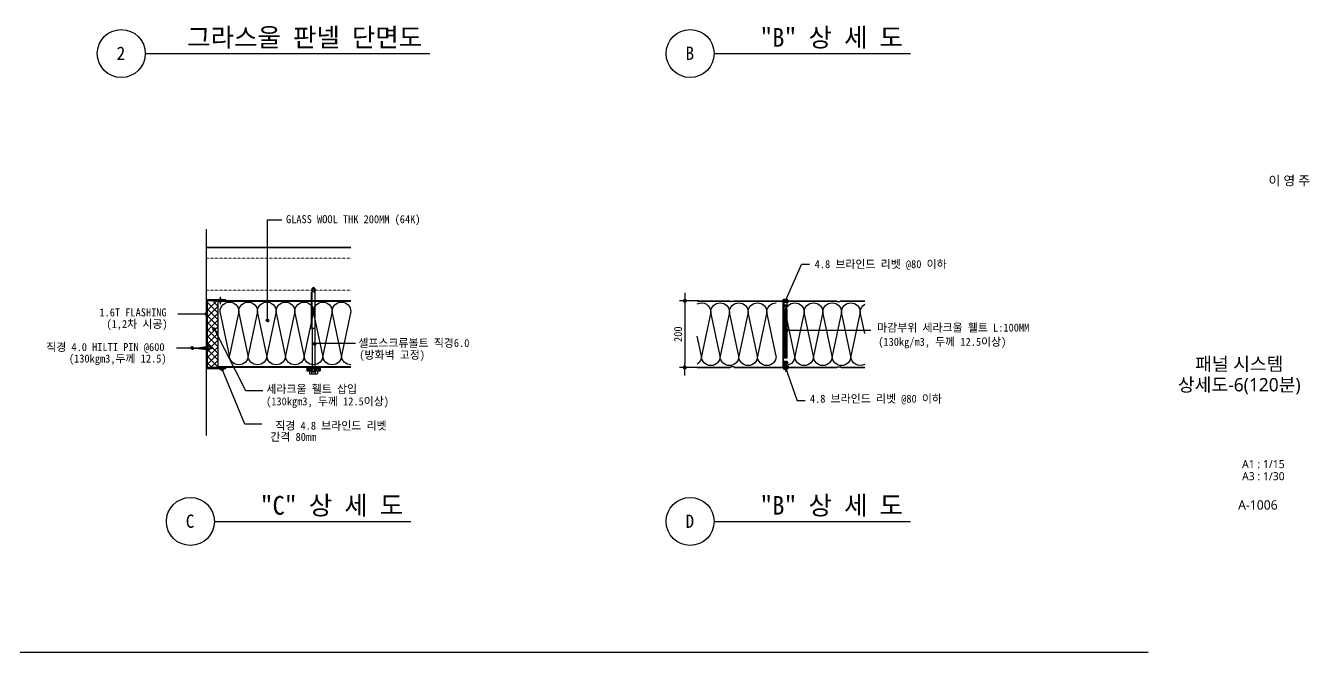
# Model space of a CAD drawing. Header units: millimetres. Extents: x 37538 to 66474, y -29175 to -20683.
# Drawn here: x 59255 to 66474, y -28995 to -25471 of the extents above; entities that cross this region are included whole.
import ezdxf
from ezdxf.enums import TextEntityAlignment as Align

# ---------------------------------------------------------------- set-up
doc = ezdxf.new("R2010")
doc.units = ezdxf.units.MM
doc.header["$MEASUREMENT"] = 0
doc.linetypes.add('CEN', pattern=[62, 60, -1, 0, -1])
doc.linetypes.add('HID', pattern=[2, 1.1, -0.9])
doc.layers.get('0').update_dxf_attribs({"linetype": 'CONTINUOUS'})
for name, color, linetype in [('4', 4, 'CONTINUOUS'), ('A-ELE-7', 7, 'CONTINUOUS'), ('A-INSUL', 8, 'CONTINUOUS'), ('A-잡철-1', 1, 'CONTINUOUS'), ('C', 1, 'CEN'), ('CEN', 1, 'CEN'), ('DIM', 7, 'CONTINUOUS'), ('F', 6, 'CONTINUOUS'), ('Part', 1, 'CONTINUOUS'), ('각재2', 8, 'CONTINUOUS'), ('걸레받이', 5, 'CONTINUOUS'), ('일람표BOX', 7, 'CONTINUOUS')]:
    doc.layers.add(name, color=color, linetype=linetype)
for name, color, linetype, lineweight in [('A-BORD-TEXT', 3, 'CONTINUOUS', 25), ('A-DIMS', 7, 'CONTINUOUS', 25), ('A-MKXS-LEAD', 7, 'CONTINUOUS', 25), ('A-MKXS-TEXT1', 3, 'CONTINUOUS', 25), ('A-XXXX-SYMB', 7, 'CONTINUOUS', 25), ('A-XXXX-TXT1', 3, 'CONTINUOUS', 25)]:
    doc.layers.add(name, color=color, linetype=linetype, lineweight=lineweight)
doc.styles.add('HY울릉도L', font='H2GTRE.TTF')
doc.styles.add('돋움체', font='')
doc.styles.add('맑은고딕', font='malgun.ttf')
doc.styles.get('돋움체').set_extended_font_data('DotumChe')
doc.dimstyles.new('CDIM', dxfattribs={"dimtxt": 3, "dimasz": 1.5, "dimexe": 2, "dimexo": 1, "dimgap": 1, "dimtad": 1, "dimdec": 0, "dimrnd": 0.5, "dimzin": 0, "dimdsep": 32, "dimlunit": 6, "dimtxsty": 'HY울릉도L', "dimblk1": '_CIDOT', "dimblk2": '_CIDOT', "dimsah": 1, "dimcen": 5.5, "dimclrd": 2, "dimclre": 2, "dimclrt": 7, "dimadec": 0, "dimazin": 0, "dimtfac": 1, "dimtdec": 0, "dimtix": 1, "dimtmove": 2, "dimatfit": 1, "dimldrblk": '_CIDOT', "dimfxl": 1, "dimtolj": 1, "dimtzin": 0, "dimlwd": -1, "dimarcsym": 0})

# ---------------------------------------------------------------- blocks, each defined once
blk = doc.blocks.new('br')
at = {"layer": 'CEN'}
blk.add_line((-36.4, 0), (30, 0), dxfattribs=at)
at = {"layer": 'F'}
for p, q in [((-15.5, 4), (-11.9, 7.5)), ((-15.5, 4), (-11.5, 0)), ((-15.5, -4), (-11.5, 0)), ((-11.9, 7.5), (-8.4, 4)), ((0, 4), (-8.4, 4)), ((0, 7.9), (0, -7.9)), ((-15.5, -4), (-11.9, -7.5)), ((-11.9, -7.5), (-8.4, -4)), ((0, -4), (-8.4, -4))]:
    blk.add_line(p, q, dxfattribs=at)
blk.add_arc((-2.2, 0), 8.2, 285.5627, 74.4373, dxfattribs=at)
blk = doc.blocks.new('_CIDOT')
at = {"color": 0, "linetype": 'ByBlock'}
blk.add_line((2, 0), (-1, 0), dxfattribs=at)
at = {"color": 0, "linetype": 'ByBlock', "const_width": 0.5}
blk.add_lwpolyline([(-0.25, 0, 1), (0.25, 0, 1)], format="xyb", close=True, dxfattribs=at)
blk = doc.blocks.new('*D39')
at = {"layer": 'A-DIMS', "lineweight": -2, "transparency": 16777216}
for p, q in [((63038.1, -27018.5), (62931.3, -27018.5)), ((63038.1, -27393.5), (62931.3, -27393.5))]:
    blk.add_line(p, q, dxfattribs=at)
at = {"layer": 'A-DIMS', "transparency": 16777216}
blk.add_line((62961.3, -27041), (62961.3, -27371), dxfattribs=at)
at = {"layer": 'A-DIMS', "transparency": 16777216, "xscale": 22.5, "yscale": 22.5, "zscale": 22.5}
for p, rotation in [((62961.3, -27018.5), 90), ((62961.3, -27393.5), 270)]:
    blk.add_blockref('_CIDOT', p, dxfattribs=dict(at, rotation=rotation))
at = {"layer": 'A-DIMS', "color": 3, "transparency": 16777216, "insert": (62923.8, -27206), "char_height": 45, "attachment_point": 5, "rotation": 90, "style": '돋움체'}
blk.add_mtext('\\A1;200', dxfattribs=at)
blk = doc.blocks.new('dfasadad')
at = {"color": 4}
for p, q in [((2761450.6, 1365321.7), (2761452.4, 1365324.7)), ((2761450.6, 1365321.7), (2761460.6, 1365321.7)), ((2761450.6, 1365313.7), (2761460.6, 1365313.7)), ((2761450.6, 1365313.7), (2761452.4, 1365310.7)), ((2761452.4, 1365324.7), (2761458.8, 1365324.7)), ((2761452.4, 1365310.7), (2761458.8, 1365310.7)), ((2761453.1, 1365324.7), (2761458.1, 1365324.7)), ((2761453.1, 1365321.7), (2761458.1, 1365321.7)), ((2761453.1, 1365313.7), (2761453.1, 1365321.7)), ((2761458.1, 1365313.7), (2761453.1, 1365313.7)), ((2761453.1, 1365313.7), (2761458.1, 1365313.7)), ((2761458.1, 1365310.7), (2761453.1, 1365310.7)), ((2761453.1, 1365310.7), (2761458.1, 1365310.7)), ((2761458.1, 1365321.7), (2761458.1, 1365313.7)), ((2761460.6, 1365321.7), (2761458.8, 1365324.7)), ((2761460.6, 1365313.7), (2761458.8, 1365310.7))]:
    blk.add_line(p, q, dxfattribs=at)
blk = doc.blocks.new('hilti11')
at = {"color": 2}
for p, q in [((2787254.1, 1365051.3), (2787241.1, 1365051.3)), ((2787241.1, 1365049.3), (2787241.1, 1365051.3)), ((2787241.1, 1365049.3), (2787254.1, 1365049.3)), ((2787247.6, 1365027.3), (2787244.7, 1365049.3)), ((2787247.6, 1365061), (2787247.6, 1365062.1)), ((2787247.6, 1365023.6), (2787247.6, 1365060.6)), ((2787247.6, 1365049.3), (2787247.6, 1365027.3)), ((2787247.6, 1365027.3), (2787250.6, 1365049.3)), ((2787254.1, 1365049.3), (2787254.1, 1365051.3)), ((2787247.6, 1365021.8), (2787247.6, 1365022.9))]:
    blk.add_line(p, q, dxfattribs=at)
blk.add_arc((2787247.6, 1365050.8), 4.53, 6.7329, 173.2671, dxfattribs=at)
blk = doc.blocks.new('DAFADF')
at = {"layer": 'C'}
for p, q in [((2824272, 1352151), (2824097, 1352151)), ((2824097, 1352109), (2824097, 1352151)), ((2824272, 1352109), (2824097, 1352109)), ((2824099, 1352109), (2824099, 1352151)), ((2824104, 1352109), (2824104, 1352151)), ((2824118, 1352109), (2824118, 1352151)), ((2824132, 1352151), (2824132, 1352188)), ((2824139, 1352109), (2824139, 1352151)), ((2824212, 1352193), (2824157, 1352193)), ((2824160, 1352151), (2824160, 1352188)), ((2824209, 1352151), (2824209, 1352188)), ((2824230, 1352109), (2824230, 1352151)), ((2824237, 1352151), (2824237, 1352188)), ((2824251, 1352109), (2824251, 1352151)), ((2824265, 1352109), (2824265, 1352151)), ((2824270, 1352109), (2824270, 1352151)), ((2824272, 1352109), (2824272, 1352151))]:
    blk.add_line(p, q, dxfattribs=at)
for centre, radius, start, end in [((2824158, 1352122), 71.3, 89.1156, 111.4609), ((2824146, 1352158), 32.8, 64.7955, 115.2045), ((2824185, 1352130), 63.2, 67.193, 112.807), ((2824223, 1352158), 32.8, 64.7955, 115.2045), ((2824211, 1352122), 71.3, 68.5391, 90.8844)]:
    blk.add_arc(centre, radius, start, end, dxfattribs=at)

msp = doc.modelspace()

# ---------------------------------------------------------------- hatches: boundary and pattern name
at = {"layer": 'A-MKXS-LEAD'}
h = msp.add_hatch(color=256, dxfattribs=at)
h.dxf.hatch_style = 1
h.paths.add_polyline_path([(60264.5, -27092.5, 1), (60278, -27092.5, 1)])
h = msp.add_hatch(color=256, dxfattribs=at)
h.dxf.hatch_style = 1
h.paths.add_polyline_path([(60607.7, -27128.6, 1), (60621.2, -27128.6, 1)])
h = msp.add_hatch(color=256, dxfattribs=at)
h.dxf.hatch_style = 1
h.paths.add_polyline_path([(60306.8, -27177.6, 1), (60320.3, -27177.6, 1)])
h = msp.add_hatch(color=256, dxfattribs=at)
h.dxf.hatch_style = 1
h.paths.add_polyline_path([(60183.9, -27281.1, 1), (60197.4, -27281.1, 1)])
h = msp.add_hatch(color=256, dxfattribs=at)
h.dxf.hatch_style = 1
h.paths.add_polyline_path([(60873.8, -27260.2, 1), (60887.3, -27260.2, 1)])
h = msp.add_hatch(color=256, dxfattribs=at)
h.dxf.hatch_style = 1
h.paths.add_polyline_path([(60352.8, -27402.8, 1), (60366.3, -27402.8, 1)])
at = {"layer": 'DIM'}
h = msp.add_hatch(dxfattribs=at)
h.set_pattern_fill('ANSI31', color=256, scale=1.5)
h.set_pattern_definition([(45, (-725815.406, -623408.5103), (-3.367596045, 3.367596045), [])])
h.paths.add_polyline_path([(63518.6, -27340.1), (63534.4, -27340.1), (63534.4, -27064.1), (63517.1, -27064.1)])

# ---------------------------------------------------------------- linework, layer by layer
at = {"color": 4}
for p, q in [((60271.2, -27776.3), (60271.2, -26614.9)), ((60862.5, -26972), (60865.5, -26969)), ((60862.5, -27174.8), (60862.5, -26972)), ((60873, -26942), (60865.5, -26949.5)), ((60865.5, -27174.8), (60865.5, -26949.5)), ((60866.6, -26961.5), (60865.5, -26949.5)), ((60875.3, -26969.5), (60866.6, -26961.5)), ((60873, -26942), (60880.5, -26949.5)), ((60873, -26953.3), (60873, -26942)), ((60873, -26953.3), (60879.9, -26964.2)), ((60879.9, -26964.2), (60875.3, -26969.5)), ((60880.5, -26949.5), (60880.5, -27174.8)), ((60883.5, -26972), (60880.5, -26969)), ((60883.5, -27174.8), (60883.5, -26972)), ((61083.5, -27018.5), (60276, -27018.5)), ((60276, -27018.5), (60276, -27393.5)), ((61083.5, -27018.8), (60276, -27018.8)), ((60336, -27018.5), (60336, -27393.5)), ((61083.5, -27021.8), (60336, -27021.8)), ((60883.5, -27174.8), (60862.5, -27174.8)), ((60865.5, -27174.2), (60865.5, -27393.5)), ((60880.5, -27174.2), (60880.5, -27393.5)), ((61083.5, -27393.5), (60276, -27393.5)), ((61083.5, -27390.5), (60336, -27390.5)), ((60842.8, -27393.5), (60902.8, -27393.5)), ((60902.8, -27399.5), (60842.8, -27399.5)), ((60857.8, -27399.5), (60857.8, -27401)), ((60859.3, -27402.5), (60860.8, -27402.5)), ((60884.8, -27402.5), (60860.8, -27402.5)), ((60860.8, -27402.5), (60860.8, -27416)), ((60862.3, -27417.5), (60863.2, -27417.5)), ((60865.3, -27416), (60864.3, -27417.1)), ((60865.3, -27416), (60865.3, -27402.5)), ((60865.3, -27416), (60866.4, -27417.1)), ((60867.5, -27417.5), (60878.2, -27417.5)), ((60880.3, -27416), (60879.3, -27417.1)), ((60880.3, -27416), (60880.3, -27402.5)), ((60880.3, -27416), (60881.8, -27417.5)), ((60883.3, -27417.5), (60881.8, -27417.5)), ((60884.8, -27416), (60884.8, -27402.5)), ((60884.8, -27402.5), (60886.3, -27402.5)), ((60887.8, -27401), (60887.8, -27399.5))]:
    msp.add_line(p, q, dxfattribs=at)
at = {"color": 5}
for p, q in [((60330.5, -27018.5), (60276, -27073)), ((60336, -27085.7), (60276, -27025.7)), ((60336, -27050.9), (60276, -27110.9)), ((60336, -27123.6), (60276, -27063.6)), ((60336, -27047.8), (60306.8, -27018.5)), ((60336, -27088.8), (60276, -27148.8)), ((60336, -27161.4), (60276, -27101.4)), ((60336, -27126.6), (60276, -27186.6)), ((60336, -27199.3), (60276, -27139.3)), ((60336, -27164.5), (60276, -27224.5)), ((60336, -27237.2), (60276, -27177.2)), ((60336, -27202.4), (60276, -27262.4)), ((60336, -27275.1), (60276, -27215.1)), ((60336, -27240.3), (60276, -27300.3)), ((60336, -27313), (60276, -27253)), ((60336, -27278.2), (60276, -27338.2)), ((60336, -27350.8), (60276, -27290.8)), ((60336, -27316), (60276, -27376)), ((60336, -27388.7), (60276, -27328.7)), ((60336, -27353.9), (60296.4, -27393.5)), ((60303, -27393.5), (60276, -27366.6))]:
    msp.add_line(p, q, dxfattribs=at)
at = {"color": 3}
for p, q in [((63031.2, -27018.5), (63214.8, -27018.5)), ((63031.2, -27020), (63214.4, -27020)), ((63214.4, -27020), (63219.6, -27023)), ((63214.8, -27018.5), (63220, -27021.5)), ((63235.7, -27023), (63219.6, -27023)), ((63235.3, -27021.5), (63220, -27021.5)), ((63240.5, -27018.5), (63235.3, -27021.5)), ((63240.9, -27020), (63235.7, -27023)), ((63240.5, -27018.5), (63540.4, -27018.5)), ((63240.9, -27020), (63540.4, -27020)), ((63512.6, -27021.5), (63540.4, -27021.5)), ((63512.6, -27021.5), (63512.6, -27023)), ((63512.6, -27023), (63540.4, -27023)), ((63515.6, -27024.5), (63540.4, -27024.5)), ((63515.6, -27024.5), (63515.6, -27066.5)), ((63515.6, -27066.5), (63517.1, -27066.5)), ((63517.1, -27026), (63540.4, -27026)), ((63517.1, -27026), (63517.1, -27066.5)), ((63544.1, -27020.8), (63544.1, -27020.8)), ((63546.4, -27018.5), (63814.8, -27018.5)), ((63546.4, -27020), (63814.4, -27020)), ((63814.4, -27020), (63819.6, -27023)), ((63814.8, -27018.5), (63820, -27021.5)), ((63819.6, -27023), (63835.7, -27023)), ((63820, -27021.5), (63835.3, -27021.5)), ((63840.5, -27018.5), (63835.3, -27021.5)), ((63840.9, -27020), (63835.7, -27023)), ((63840.5, -27018.5), (63973.2, -27018.5)), ((63840.9, -27020), (63973.2, -27020)), ((63515.6, -27342.5), (63517.1, -27342.5)), ((63515.6, -27387.5), (63515.6, -27342.5)), ((63517.1, -27386), (63517.1, -27342.5)), ((63031.2, -27392), (63214.4, -27392)), ((63031.2, -27393.5), (63214.8, -27393.5)), ((63214.4, -27392), (63219.6, -27389)), ((63214.8, -27393.5), (63220, -27390.5)), ((63235.7, -27389), (63219.6, -27389)), ((63235.3, -27390.5), (63220, -27390.5)), ((63240.5, -27393.5), (63235.3, -27390.5)), ((63240.9, -27392), (63235.7, -27389)), ((63240.5, -27393.5), (63540.4, -27393.5)), ((63240.9, -27392), (63540.4, -27392)), ((63512.6, -27389), (63540.4, -27389)), ((63512.6, -27390.5), (63512.6, -27389)), ((63512.6, -27390.5), (63540.4, -27390.5)), ((63515.6, -27387.5), (63540.4, -27387.5)), ((63517.1, -27386), (63540.4, -27386)), ((63544.1, -27391.3), (63544.1, -27391.3)), ((63546.4, -27392), (63814.4, -27392)), ((63546.4, -27393.5), (63814.8, -27393.5)), ((63814.4, -27392), (63819.6, -27389)), ((63814.8, -27393.5), (63820, -27390.5)), ((63819.6, -27389), (63835.7, -27389)), ((63820, -27390.5), (63835.3, -27390.5)), ((63840.5, -27393.5), (63835.3, -27390.5)), ((63840.9, -27392), (63835.7, -27389)), ((63840.5, -27393.5), (63973.2, -27393.5)), ((63840.9, -27392), (63973.2, -27392))]:
    msp.add_line(p, q, dxfattribs=at)
at = {"color": 2, "const_width": 5.14, "flags": 128}
for points in [[(60381.1, -27016), (60273.5, -27016), (60273.6, -27199)], [(60381.1, -27395.9), (60273.5, -27395.9), (60273.6, -27213.2)]]:
    msp.add_lwpolyline(points, dxfattribs=at)
at = {"color": 3}
for centre, radius, start, end in [((63540.4, -27020.8), 2.25, 270, 90), ((63540.4, -27020.8), 0.75, 270, 90), ((63540.4, -27020.8), 3.75, 270, 0), ((63540.4, -27020.8), 5.25, 270, 0), ((63546.4, -27020.8), 2.25, 90, 180), ((63546.4, -27020.8), 0.75, 90, 180), ((63540.4, -27391.3), 5.25, 0, 90), ((63540.4, -27391.3), 3.75, 0, 90), ((63540.4, -27391.3), 2.25, 270, 90), ((63540.4, -27391.3), 0.75, 270, 90), ((63546.4, -27391.3), 2.25, 180, 270), ((63546.4, -27391.3), 0.75, 180, 270)]:
    msp.add_arc(centre, radius, start, end, dxfattribs=at)
at = {"color": 4}
for centre, start, end in [((60859.3, -27401), 180, 270), ((60862.3, -27416), 180, 270), ((60863.2, -27416), 270, 315), ((60867.5, -27416), 225, 270), ((60878.2, -27416), 270, 315), ((60883.3, -27416), 270, 0), ((60886.3, -27401), 270, 0)]:
    msp.add_arc(centre, 1.5, start, end, dxfattribs=at)
at = {"layer": '4'}
for p, q in [((60842.8, -27399.5), (60842.8, -27393.5)), ((60902.8, -27399.5), (60902.8, -27393.5))]:
    msp.add_line(p, q, dxfattribs=at)
at = {"layer": 'A-ELE-7'}
for p, q in [((60271.2, -27013.6), (60271.2, -27099.2)), ((60271.2, -27213.2), (60276, -27213.2))]:
    msp.add_line(p, q, dxfattribs=at)
for points in [[(60381.1, -27018.4), (60381.1, -27013.6), (60271.2, -27013.6)], [(60381.1, -27018.4), (60276, -27018.4), (60276, -27186.6)], [(60271.2, -27213.2), (60271.2, -27398.3), (60381.1, -27398.3), (60381.1, -27393.5)], [(60276, -27213.2), (60276, -27393.5), (60381.1, -27393.5)]]:
    msp.add_lwpolyline(points, dxfattribs=at)
at = {"layer": 'A-INSUL'}
for points in [[(60505.7, -27325.7, -1), (60400.7, -27325.7), (60348.2, -27078.2, -1), (60453.2, -27078.2), (60400.7, -27325.7)], [(60610.7, -27325.7, -1), (60505.7, -27325.7), (60453.2, -27078.2, -1), (60558.2, -27078.2), (60505.7, -27325.7)], [(60715.7, -27325.7, -1), (60610.7, -27325.7), (60558.2, -27078.2, -1), (60663.2, -27078.2), (60610.7, -27325.7)], [(60820.7, -27325.7, -1), (60715.7, -27325.7), (60663.2, -27078.2, -1), (60768.2, -27078.2), (60715.7, -27325.7)], [(60925.7, -27325.7, -1), (60820.7, -27325.7), (60768.2, -27078.2, -1), (60873.2, -27078.2), (60820.7, -27325.7)], [(61030.7, -27325.7, -1), (60925.7, -27325.7), (60873.2, -27078.2, -1), (60978.2, -27078.2), (60925.7, -27325.7)], [(61083.5, -27378.2, -0.415894), (61030.7, -27325.7), (60978.2, -27078.2, -1), (61083.2, -27078.2), (61030.7, -27325.7)], [(63031.2, -27035.6, -0.560699), (63107.6, -27082.3), (63055.1, -27329.8)], [(63265.1, -27329.8, -1), (63160.1, -27329.8), (63107.6, -27082.3, -1), (63212.6, -27082.3), (63160.1, -27329.8)], [(63370.1, -27329.8, -1), (63265.1, -27329.8), (63212.6, -27082.3, -1), (63317.6, -27082.3), (63265.1, -27329.8)], [(63475.1, -27329.8, -1), (63370.1, -27329.8), (63317.6, -27082.3, -1), (63422.6, -27082.3), (63370.1, -27329.8)], [(63475.1, -27329.8), (63422.6, -27082.3, -0.414214), (63475.1, -27029.8)], [(63685.1, -27329.8, -1), (63580.1, -27329.8), (63527.6, -27082.3, -1), (63632.6, -27082.3), (63580.1, -27329.8)], [(63790.1, -27329.8, -1), (63685.1, -27329.8), (63632.6, -27082.3, -1), (63737.6, -27082.3), (63685.1, -27329.8)], [(63895.1, -27329.8, -1), (63790.1, -27329.8), (63737.6, -27082.3, -1), (63842.6, -27082.3), (63790.1, -27329.8)], [(63973.2, -27375.7, -0.572278), (63895.1, -27329.8), (63842.6, -27082.3, -1), (63947.6, -27082.3), (63895.1, -27329.8)], [(63973.2, -27202.8), (63947.6, -27082.3, -0.263831), (63973.2, -27037.2)], [(63160.1, -27329.8, -1), (63055.1, -27329.8), (63031.2, -27217)], [(63055.1, -27329.8, -0.254111), (63031.2, -27373.8, -0.254111)], [(63580.1, -27329.8, -0.474498), (63517.1, -27381.2, -0.474498)]]:
    msp.add_lwpolyline(points, format="xyb", dxfattribs=at)
at = {"layer": 'A-MKXS-LEAD'}
for p, q in [((60615.4, -27128.8), (60615.4, -26563.1)), ((60615.4, -26563.1), (60695.6, -26563.1)), ((63527.6, -27018.5), (63617.1, -26814.8)), ((63662.1, -26814.8), (63617.1, -26814.8)), ((60111.2, -27091.4), (60271.2, -27091.4)), ((60491.8, -27524.6), (60316.6, -27177.7)), ((63534.4, -27183.6), (64006.8, -27183.6)), ((60103.1, -27283), (60191.6, -27283)), ((61110.1, -27259.1), (60880.5, -27259.1)), ((60486.9, -27712.2), (60359.5, -27402.8)), ((63527.6, -27393.5), (63593.4, -27580.1)), ((60587.8, -27524.6), (60491.8, -27524.6)), ((63638.4, -27580.1), (63593.4, -27580.1)), ((60583, -27712.2), (60486.9, -27712.2))]:
    msp.add_line(p, q, dxfattribs=at)
at = {"layer": 'A-MKXS-LEAD', "const_width": 10.1}
for points in [[(63529.1, -27013.5, -1), (63529.1, -27023.6, -1)], [(60271.2, -27087.4, -1), (60271.2, -27097.5, -1)], [(60615.4, -27123.7, -1), (60615.4, -27133.8, -1)], [(60313.5, -27172.5, -1), (60313.5, -27182.7, -1)], [(63534.4, -27178.5, -1), (63534.4, -27188.6, -1)], [(60192.5, -27279.2, -1), (60192.5, -27289.3, -1)], [(60880.5, -27255.2, -1), (60880.5, -27265.3, -1)], [(60359.5, -27397.7, -1), (60359.5, -27407.9, -1)], [(63527.6, -27388.5, -1), (63527.6, -27398.6, -1)]]:
    msp.add_lwpolyline(points, format="xyb", close=True, dxfattribs=at)
at = {"layer": 'A-MKXS-LEAD'}
for centre in [(60271.2, -27092.5), (60614.4, -27128.6), (60313.5, -27177.6), (60190.6, -27281.1), (60880.5, -27260.2), (60359.5, -27402.8)]:
    msp.add_circle(centre, 6.76, dxfattribs=at)
at = {"layer": 'A-XXXX-SYMB'}
for p, q in [((59927.1, -25627.8), (61527.5, -25627.8)), ((63126.3, -25627.8), (64231.1, -25627.8)), ((60315.9, -28259.2), (61420.7, -28259.2)), ((63126.3, -28259.2), (64231.1, -28259.2))]:
    msp.add_line(p, q, dxfattribs=at)
for centre in [(59792.1, -25627.8), (62991.3, -25627.8), (60180.9, -28259.2), (62991.3, -28259.2)]:
    msp.add_circle(centre, 135, dxfattribs=at)
at = {"layer": 'A-잡철-1'}
msp.add_line((60351, -27037.9), (60351, -26995.8), dxfattribs=at)
for points in [[(60345, -27013.6), (60339, -27013.6, -0.5), (60363, -27013.6), (60357, -27013.6), (60357, -27019.9), (60363, -27019.9, -0.5), (60339, -27019.9), (60345, -27019.9)], [(60345, -27392), (60339, -27392, -0.5), (60363, -27392), (60357, -27392), (60357, -27398.3), (60363, -27398.3, -0.5), (60339, -27398.3), (60345, -27398.3)]]:
    msp.add_lwpolyline(points, format="xyb", close=True, dxfattribs=at)
at = {"layer": 'DIM'}
msp.add_lwpolyline([(63517.1, -27064.1), (63534.4, -27064.1), (63534.4, -27340.1), (63518.6, -27340.1)], close=True, dxfattribs=at)
at = {"layer": 'F'}
for p, q in [((63512.6, -27020), (63512.6, -27389)), ((63517.1, -27342.5), (63517.1, -27066.5))]:
    msp.add_line(p, q, dxfattribs=at)
at = {"layer": 'Part', "color": 0, "linetype": 'HID', "lineweight": 0, "ltscale": 0.1}
for p, q in [((61083.5, -26778.5), (60271.2, -26778.5)), ((61083.5, -26958.5), (60271.2, -26958.5))]:
    msp.add_line(p, q, dxfattribs=at)
at = {"layer": '각재2', "color": 252}
msp.add_line((60271.2, -26718.5), (61083.5, -26718.5), dxfattribs=at)
at = {"layer": '걸레받이', "color": 0}
msp.add_line((61083.5, -26718.5), (60271.2, -26718.5), dxfattribs=at)
at = {"layer": '일람표BOX', "color": 6}
msp.add_line((54546.6, -28995), (65567.9, -28995), dxfattribs=at)

# ---------------------------------------------------------------- block references
at = {"color": 2, "xscale": 3, "yscale": 3, "zscale": 3}
msp.add_blockref('dfasadad', (-8220839.2, -4122983.8), dxfattribs=at)
at = {"color": 2}
for name, p, xscale, yscale, zscale, rotation in [('hilti11', (-4034874.4, -8389027.1), -3, 3, 3, 269.9999999999598), ('DAFADF', (1271237.8, 552081.7), 0.4285714285714287, 0.4285714285714287, 0.4285714285714287, 179.9999999999598), ('dfasadad', (-8220839.2, 4068571.7), -3, 3, 3, 180)]:
    msp.add_blockref(name, p, dxfattribs=dict(at, xscale=xscale, yscale=yscale, zscale=zscale, rotation=rotation))
at = {"xscale": 0.75, "yscale": 0.75, "zscale": 0.75, "rotation": 270}
msp.add_blockref('br', (63527.6, -27393.5), dxfattribs=at)

# ---------------------------------------------------------------- texts
at = {"layer": 'A-BORD-TEXT', "style": '맑은고딕'}
for s, height, p in [('이 영 주', 52.5, (66477.4, -26368.6)), ('A1 : 1/15', 45, (66334.9, -27959)), ('A3 : 1/30', 45, (66334.9, -28027))]:
    msp.add_text(s, height=height, dxfattribs=at).set_placement(p, align=Align.RIGHT)
for s, p in [('패널 시스템', (66079.7, -27373.1)), ('상세도-6(120분)', (66079.7, -27490.1))]:
    msp.add_text(s, height=75, dxfattribs=at).set_placement(p, align=Align.MIDDLE_CENTER)
msp.add_text('A-1006', height=52.5, dxfattribs=at).set_placement((66073.3, -28192.5))
at = {"layer": 'A-MKXS-TEXT1', "style": '돋움체'}
for s, p in [('GLASS WOOL THK 200MM (64K)', (60718.7, -26581.8)), ('4.8 브라인드 리벳 @80 이하', (63691.7, -26834.6)), ('1.6T FLASHING ', (59669.2, -27106)), ('(1,2차 시공) ', (59708.9, -27171.2)), ('셀프스크류볼트 직경6.0', (61125.3, -27278)), ('(방화벽 고정)', (61130.8, -27344.6)), ('세라크울 휄트 삽입 ', (60608.1, -27536.7)), ('4.8 브라인드 리벳 @80 이하', (63665, -27591.1))]:
    msp.add_text(s, height=45, dxfattribs=at).set_placement(p)
for s, p in [('마감부위 세라크울 휄트 L:100MM', (64043.1, -27169.1)), ('직경 4.0 HILTI PIN @600', (59370, -27278.4)), ('(130kg/m3, 두께 12.5이상)', (64049.4, -27248.8)), ('(130kgm3,두께 12.5)', (59497.9, -27343.1)), ('(130kgm3, 두께 12.5이상)', (60606.7, -27583.8))]:
    msp.add_text(s, height=45, dxfattribs=at).set_placement(p, align=Align.MIDDLE_LEFT)
for s, p in [('직경 4.8 브라인드 리벳', (61284.5, -27720.6)), ('간격 80mm', (60888.9, -27783.5))]:
    msp.add_text(s, height=45, dxfattribs=at).set_placement(p, align=Align.MIDDLE_RIGHT)
at = {"layer": 'A-XXXX-TXT1', "style": '돋움체'}
for s, p in [('그라스울 판넬 단면도', (61484.6, -25621)), ('"B" 상 세 도', (64188.2, -25621)), ('"C" 상 세 도', (61377.8, -28252.4)), ('"B" 상 세 도', (64188.2, -28252.4))]:
    msp.add_text(s, height=105, dxfattribs=at).set_placement(p, align=Align.BOTTOM_RIGHT)
for s, p in [('2', (59790.4, -25626.2)), ('B', (62989.6, -25626.2)), ('C', (60179.2, -28257.6)), ('D', (62989.6, -28257.6))]:
    msp.add_text(s, height=75, dxfattribs=at).set_placement(p, align=Align.MIDDLE)

# ---------------------------------------------------------------- dimensions: what is measured, and where the dimension line sits
at = {"layer": 'A-DIMS'}
dim = msp.add_linear_dim(base=(62961.3, -27393.5), p1=(63053.1, -27018.5), p2=(63053.1, -27393.5), angle=270, text='200', dimstyle='CDIM', override={"dimscale": 15, "dimtxsty": '돋움체', "dimclrd": 256, "dimclre": 256, "dimclrt": 3}, dxfattribs=at)
dim.commit()
dim.dimension.update_dxf_attribs({"geometry": '*D39', "text_midpoint": (62923.8, -27206)})

doc.saveas('drawing.dxf')
